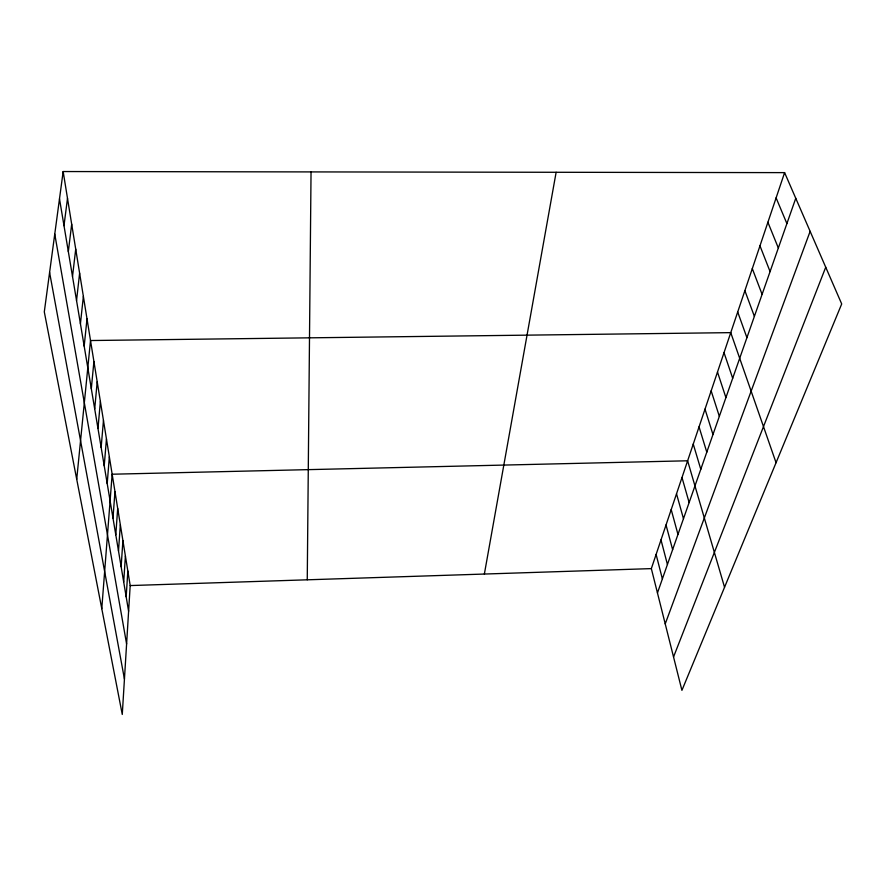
<?xml version="1.0" encoding="UTF-8"?>
<svg xmlns="http://www.w3.org/2000/svg" width="886" height="886" viewBox="0 0 886 886"><rect width="100%" height="100%" fill="white"/><g stroke="black" fill="none" stroke-linecap="round" stroke-linejoin="round"><path stroke-width="1.33" d="M307.254 579.809L311.041 171.917M63.161 171.541L130.187 585.568L122.268 714.459L44.3 311.883L63.161 171.541L784.608 172.626L841.7 303.953L681.921 690.338L651.343 568.613L784.608 172.626M126.189 596.843L127.828 571.005M123.697 582.002L125.402 556.02M121.138 566.73L122.91 540.615M118.502 550.992L120.341 524.745M115.789 534.779L117.694 508.409M112.987 518.077L114.97 491.575M101.779 608.649L112.157 474.22L687.625 460.786L724.549 587.252M107.206 483.59L109.343 456.855M104.227 465.803L106.453 438.958M101.148 447.441L103.463 420.507M97.981 428.503L100.384 401.469M94.702 408.922L97.194 381.811M91.313 388.699L93.916 361.51M76.717 479.26L90.516 340.534L730.751 332.638L776.058 462.691M84.181 346.149L87.005 318.849M80.427 323.755L83.373 296.411M76.539 300.564L79.618 273.198M72.508 276.521L75.72 249.143M68.333 251.58L71.688 224.213M63.991 225.697L67.502 198.364M484.365 574.039L556.131 172.283M657.456 592.944L795.761 198.298M665.231 623.888L810.136 231.357M673.537 656.98L825.73 267.229M130.187 585.568L651.343 568.613M776.103 197.877L786.901 223.593M767.896 222.264L778.34 248.002M759.966 245.832L770.078 271.581M752.303 268.613L762.093 294.351M744.882 290.652L754.385 316.38M737.706 311.983L746.92 337.677M724.017 352.65L732.689 378.256M717.494 372.054L725.911 397.592M711.159 390.87L719.343 416.342M705.012 409.133L712.975 434.528M699.043 426.853L706.795 452.159M693.251 444.063L700.793 469.281M681.998 477.521L689.131 502.55M676.516 493.79L683.471 518.698M671.2 509.594L677.967 534.402M666.028 524.955L672.629 549.652M661 539.906L667.424 564.482M656.105 554.448L662.374 578.901M49.594 272.456L124.439 679.053M54.755 234.07L126.598 643.989M59.495 198.829L128.603 611.262"/></g></svg>
